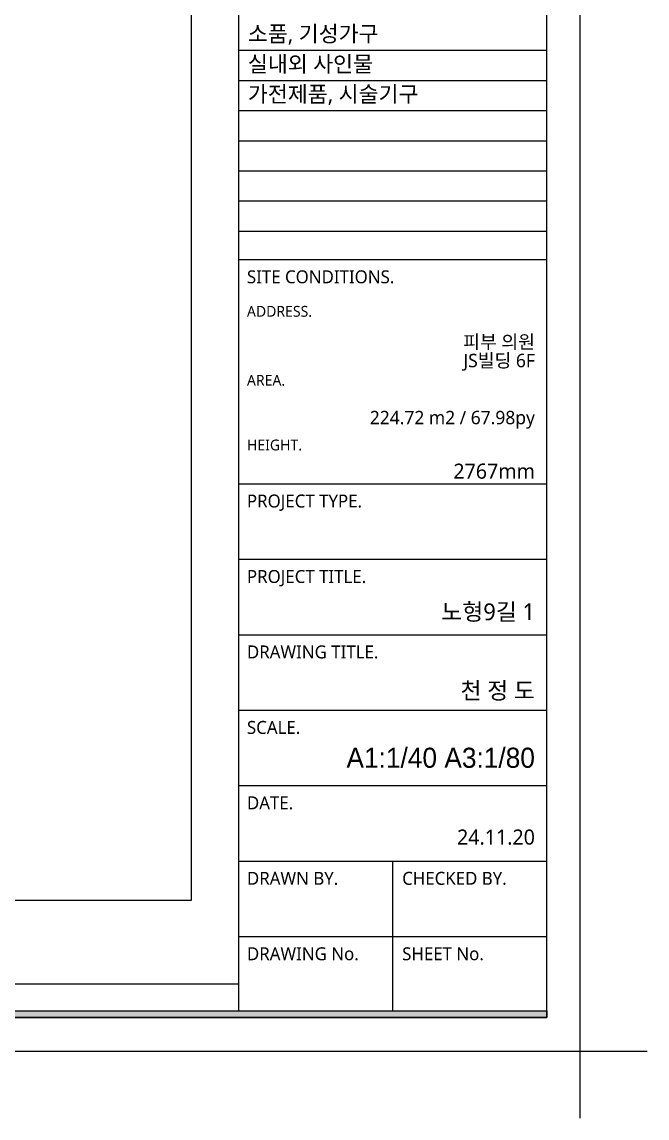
# Model space of a CAD drawing. Extents: x 11477420 to 23072185, y -28506554 to -14238804.
# Drawn here: x 11539551 to 11547020, y -14288724 to -14275636 of the extents above; entities that cross this region are included whole.
import ezdxf
from ezdxf.enums import TextEntityAlignment as Align

# ---------------------------------------------------------------- set-up
doc = ezdxf.new("R2010")
doc.units = 0
doc.header["$LTSCALE"] = 50
doc.header["$MEASUREMENT"] = 0
doc.layers.get('DEFPOINTS').update_dxf_attribs({"linetype": 'CONTINUOUS'})
for name, color, linetype in [('2.글자선', 60, 'CONTINUOUS'), ('3.기호.계단선', 30, 'CONTINUOUS'), ('F-SYM', 7, 'CONTINUOUS'), ('FORM(YOURNAME)-11', 1, 'CONTINUOUS'), ('FORM(YOURNAME)-11 @ 1', 1, 'CONTINUOUS')]:
    doc.layers.add(name, color=color, linetype=linetype)
doc.styles.add('YOURNAME', font='HY울릉도M.TTF')
doc.styles.add('맑은 고딕', font='malgun.ttf')
doc.linetypes.add('BATTING', pattern='A,0.00254,-2.54,[134,ltypeshp.shx,S=2.54,R=0,X=-2.54,Y=0],-5.08,[134,ltypeshp.shx,S=2.54,R=180,X=2.54,Y=0],-2.54', length=10.16254)

# ---------------------------------------------------------------- blocks, each defined once
blk = doc.blocks.new('FORM-PLAN')
at = {"layer": 'FORM(YOURNAME)-11'}
h = blk.add_hatch(color=256, dxfattribs=at)
h.dxf.hatch_style = 1
h.paths.add_polyline_path([(-71444, 55115), (10556, 55115), (10556, 54915), (-71444, 54915)])
h.paths.add_polyline_path([(-71444, -2085), (10556, -2085), (10556, -2285), (-71444, -2285)])
at = {"layer": 'DEFPOINTS', "color": 158}
for p, q in [((1346, 54915), (1346, -2085)), ((1346, -1285), (-71444, -1285))]:
    blk.add_line(p, q, dxfattribs=at)
for points in [[(-71444, -2285), (10556, -2285), (10556, 55115), (-71444, 55115)], [(-69444, 53115), (-64, 53115), (-64, 1215), (-69444, 1215)]]:
    blk.add_lwpolyline(points, close=True, dxfattribs=at)
at = {"layer": 'DEFPOINTS', "color": 1}
blk.add_lwpolyline([(11556, -5285), (11556, -3285), (13556, -3285)], dxfattribs=at)
at = {"layer": 'FORM(YOURNAME)-11', "color": 14}
for p, q in [((1346, 26593), (10556, 26593)), ((1346, 25693), (10556, 25693)), ((1346, 24793), (10556, 24793)), ((1346, 23893), (10556, 23893)), ((1346, 22993), (10556, 22993)), ((1346, 22093), (10556, 22093)), ((1346, 21193), (10556, 21193)), ((1346, 20344), (10556, 20344)), ((1346, 13651), (10556, 13651)), ((1346, 11398), (10556, 11398)), ((1346, 9146), (10556, 9146)), ((1346, 6893), (10556, 6893)), ((1346, 4641), (10556, 4641)), ((1346, 2388), (10556, 2388)), ((5951, 2388), (5951, -2085)), ((1346, 136), (10556, 136))]:
    blk.add_line(p, q, dxfattribs=at)
at = {"layer": 'FORM(YOURNAME)-11', "color": 250}
blk.add_lwpolyline([(-72444, -3285), (11556, -3285), (11556, 56115), (-72444, 56115)], close=True, dxfattribs=at)
at = {"layer": 'FORM(YOURNAME)-11'}
blk.add_lwpolyline([(-71444, -2085), (10556, -2085), (10556, -2285), (-71444, -2285)], close=True, dxfattribs=at)
at = {"layer": 'FORM(YOURNAME)-11', "color": 14, "style": '맑은 고딕'}
for s, height, p in [('SITE CONDITIONS.', 386.14, (1603, 19829)), ('PROJECT TYPE.', 386.14, (1603, 13136)), ('PROJECT TITLE.', 386.14, (1603, 10883)), ('DRAWING TITLE.', 386.14, (1603, 8631)), ('SCALE.', 386.1, (1603, 6378)), ('DATE.', 386.1, (1603, 4126)), ('DRAWN BY.', 386.1, (1603, 1873)), ('CHECKED BY.', 386.14, (6240, 1873)), ('DRAWING No.', 386.14, (1603, -379)), ('SHEET No.', 386.1, (6240, -379))]:
    blk.add_text(s, height=height, dxfattribs=at).set_placement(p, align=Align.MIDDLE_LEFT)
at = {"layer": 'FORM(YOURNAME)-11', "color": 251, "style": '맑은 고딕'}
for s, p in [('ADDRESS.', (1603, 18799)), ('AREA.', (1603, 16740)), ('HEIGHT.', (1603, 14809))]:
    blk.add_text(s, height=321.8, dxfattribs=at).set_placement(p, align=Align.MIDDLE_LEFT)
at = {"layer": 'FORM(YOURNAME)-11', "color": 3, "style": 'YOURNAME'}
for tag, height, p in [('1', 450, (9905, 18188)), ('2', 450, (9905, 17544)), ('3', 450, (9905, 16257)), ('4', 450, (9905, 14326)), ('5', 515, (9905, 12009)), ('6', 515, (9905, 9757)), ('7', 515, (9905, 7504)), ('8', 515, (9905, 5252)), ('9', 515, (9905, 2999)), ('10', 515, (5655, 811)), ('11', 515, (9905, 747)), ('12', 515, (5655, -1441)), ('13', 515, (9905, -1441))]:
    blk.add_attdef(tag, text='', height=height, dxfattribs=at).set_placement(p, align=Align.MIDDLE_RIGHT)
blk = doc.blocks.new('*U529')
at = {"layer": 'F-SYM'}
ref = blk.add_blockref('FORM-PLAN', (11541598, -14286611), dxfattribs=dict(at, xscale=0.4, yscale=0.4, zscale=0.4))
ref.add_attrib('4', '2767mm', dxfattribs={"layer": 'FORM(YOURNAME)-11', "color": 3, "height": 180, "style": '맑은 고딕'}).set_placement((11545680, -14280910), align=Align.TOP_RIGHT)
ref.add_attrib('3', '224.72 m2 / 67.98py', dxfattribs={"layer": 'FORM(YOURNAME)-11', "color": 3, "height": 160, "style": '맑은 고딕'}).set_placement((11545680, -14280280), align=Align.TOP_RIGHT)
ref.add_attrib('2', 'JS빌딩 6F', dxfattribs={"layer": 'FORM(YOURNAME)-11', "color": 3, "height": 160, "style": '맑은 고딕'}).set_placement((11545680, -14279599), align=Align.TOP_RIGHT)
ref.add_attrib('1', '피부 의원', dxfattribs={"layer": 'FORM(YOURNAME)-11', "color": 3, "height": 160, "style": '맑은 고딕'}).set_placement((11545680, -14279376), align=Align.TOP_RIGHT)
ref.add_attrib('6', '노형9길 1', dxfattribs={"layer": 'FORM(YOURNAME)-11', "color": 3, "height": 200, "style": '맑은 고딕'}).set_placement((11545680, -14282579), align=Align.TOP_RIGHT)
ref.add_attrib('7', '천 정 도', dxfattribs={"layer": 'FORM(YOURNAME)-11', "color": 3, "height": 200, "style": '맑은 고딕'}).set_placement((11545680, -14283520), align=Align.TOP_RIGHT)
ref.add_attrib('8', 'A1:1/40 A3:1/80', dxfattribs={"layer": 'FORM(YOURNAME)-11 @ 1', "color": 3, "height": 240, "style": 'YOURNAME'}).set_placement((11545680, -14284422), align=Align.MIDDLE_RIGHT)
ref.add_attrib('9', '24.11.20', dxfattribs={"layer": 'FORM(YOURNAME)-11', "color": 3, "height": 180, "style": '맑은 고딕'}).set_placement((11545680, -14285279), align=Align.TOP_RIGHT)

msp = doc.modelspace()

# ---------------------------------------------------------------- block references
at = {"layer": '3.기호.계단선', "linetype": 'BATTING'}
msp.add_blockref('*U529', (0, 0), dxfattribs=at)

# ---------------------------------------------------------------- texts
at = {"layer": '2.글자선', "color": 30, "style": '맑은 고딕'}
for s, p in [('소품, 기성가구', (11542249.9, -14275682.8)), ('실내외 사인물', (11542249.9, -14276042.8)), ('가전제품, 시술기구', (11542249.9, -14276402.8))]:
    msp.add_text(s, height=190.14, dxfattribs=at).set_placement(p, align=Align.TOP_LEFT)

doc.saveas('drawing.dxf')
